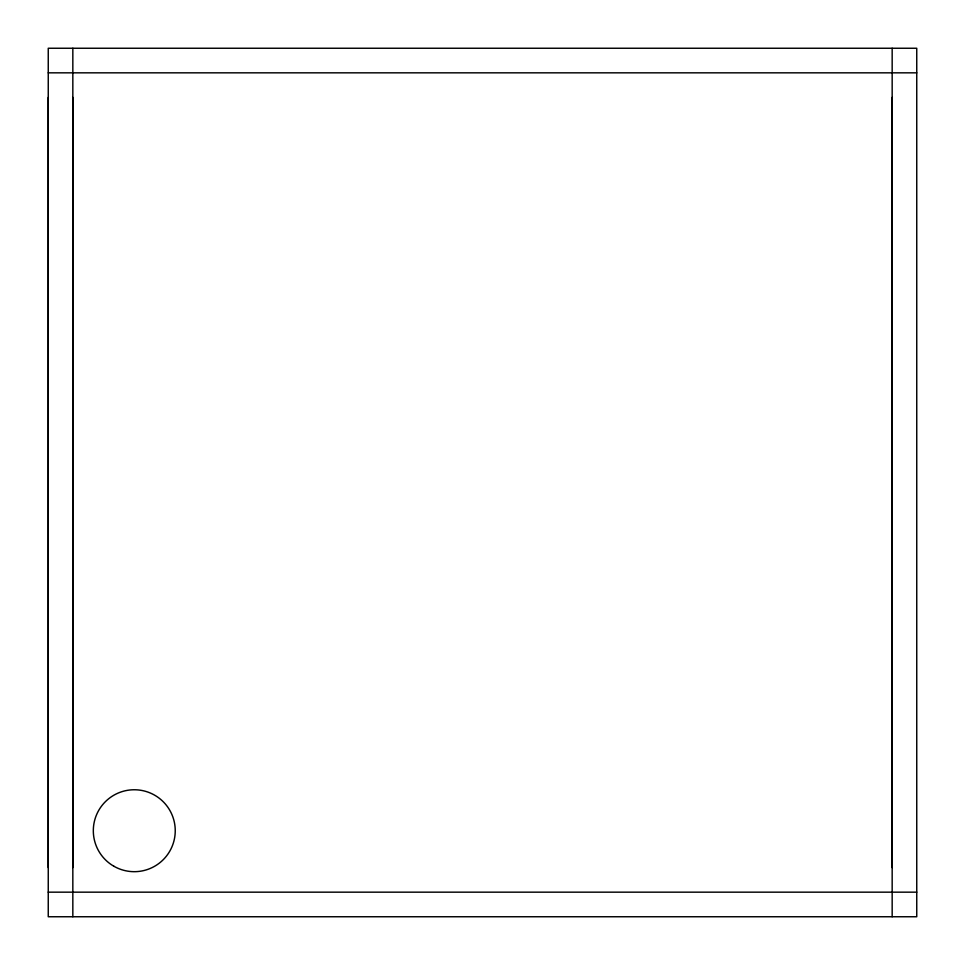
<?xml version="1.0" encoding="UTF-8"?>
<svg xmlns="http://www.w3.org/2000/svg" width="965" height="965" viewBox="0 0 965 965"><rect width="100%" height="100%" fill="white"/><g stroke="black" fill="none" stroke-linecap="round" stroke-linejoin="round"><path stroke-width="1.45" d="M48.25 892.167L48.25 48.25L916.75 48.25L916.75 916.75L48.25 916.75L48.25 892.167L916.75 892.167M48.25 72.833L916.75 72.833M892.167 48.25L892.167 916.75M892.167 97.405L892.167 867.595M72.833 48.25L72.833 916.75M72.833 97.405L72.833 867.595M48.25 97.405L48.25 867.595M113.798 866.196A40.964 40.964 0 0 0 175.244 830.72A40.964 40.964 0 0 0 113.798 795.244A40.964 40.964 0 0 0 113.798 866.196"/></g></svg>
